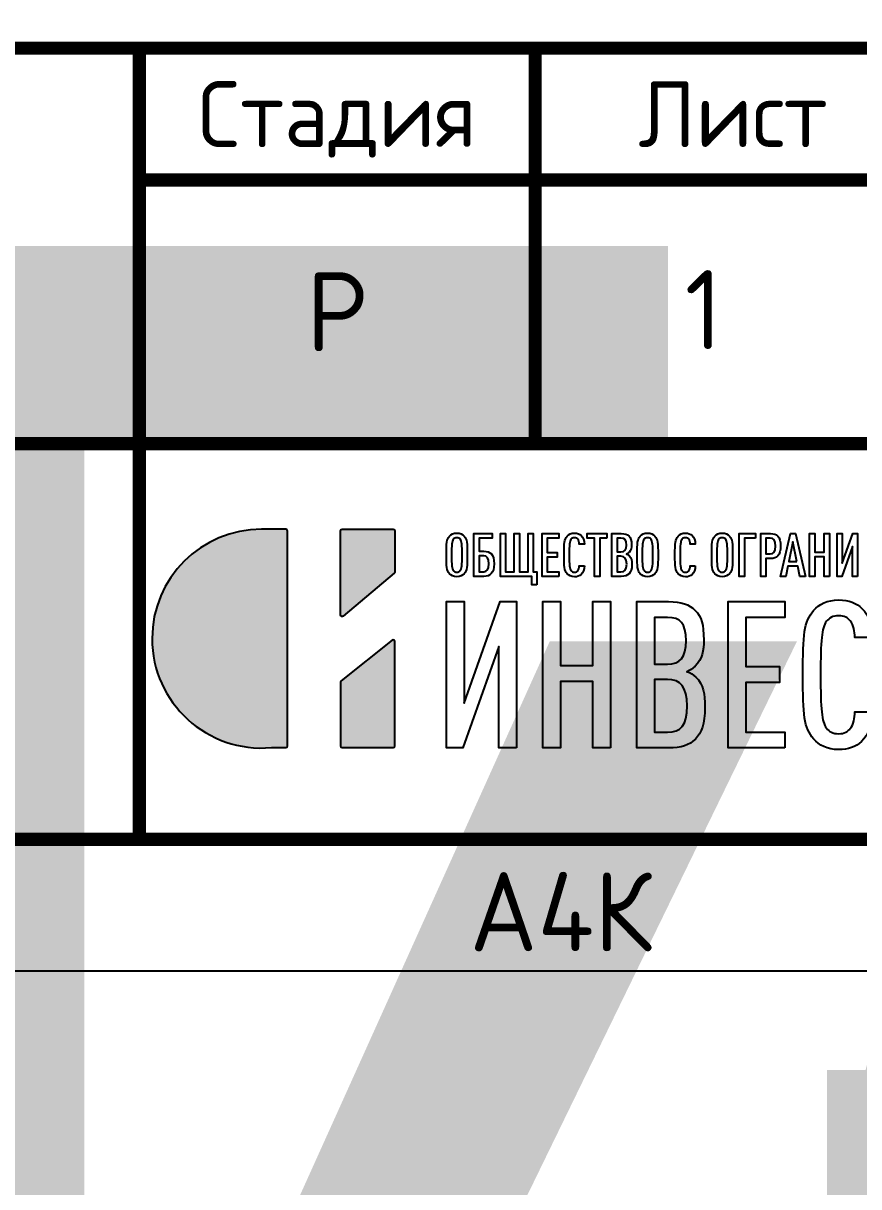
# Model space of a CAD drawing. Header units: metres. Extents: x 1981 to 7362, y 1229 to 3678.
# Drawn here: x 2670.8 to 2702.46, y 2606.24 to 2650.36 of the extents above; entities that cross this region are included whole.
import ezdxf
from ezdxf.enums import TextEntityAlignment as Align

# ---------------------------------------------------------------- set-up
doc = ezdxf.new("R2018")
doc.units = ezdxf.units.M
doc.layers.add('layer 1', color=7, linetype='Continuous')
doc.layers.add('Форматы', color=7, linetype='Continuous')
doc.styles.add('GOST-2.304_Type-B', font='GOST Common.ttf')
doc.styles.get("Standard").update_dxf_attribs({"font": 'GOST Common.ttf'})

# ---------------------------------------------------------------- blocks, each defined once
blk = doc.blocks.new('Лого')
h = blk.add_hatch(color=151)
h.set_gradient(color1=(158, 191, 227), color2=(46, 54, 92), tint=1, name='HEMISPHERICAL')
edge = h.paths.add_edge_path()
edge.add_spline(control_points=[(0.349, 0.4943), (-0.1909, 0.4468), (-0.6571, 0.8707), (-0.6571, 1.4146), (-0.6571, 1.4146), (-0.6571, 1.9249), (-0.2434, 2.3386), (0.2669, 2.3386), (0.2669, 2.3386), (0.2669, 2.3386), (0.4714, 2.3386), (0.4714, 2.3386), (0.4714, 2.3386), (0.4787, 2.3386), (0.4846, 2.3327), (0.4846, 2.3254), (0.4846, 2.3254), (0.4846, 2.3254), (0.4846, 0.5075), (0.4846, 0.5075), (0.4846, 0.5075), (0.4846, 0.5003), (0.4787, 0.4943), (0.4714, 0.4943), (0.4714, 0.4943), (0.4714, 0.4943), (0.3502, 0.4943), (0.3502, 0.4943), (0.3502, 0.4943), (0.3497, 0.4943), (0.3494, 0.4943), (0.349, 0.4943)], knot_values=[0, 0, 0, 0, 0.111111, 0.111111, 0.111111, 0.111211, 0.222222, 0.222222, 0.222222, 0.222322, 0.333333, 0.333333, 0.333333, 0.333433, 0.444444, 0.444444, 0.444444, 0.444544, 0.555556, 0.555556, 0.555556, 0.555656, 0.666667, 0.666667, 0.666667, 0.666767, 0.777778, 0.777778, 0.777778, 0.777878, 1, 1, 1, 1], degree=3, periodic=0)
edge = h.paths.add_edge_path()
edge.add_spline(control_points=[(0.9551, 1.604), (0.9551, 1.604), (1.3853, 1.966), (1.3853, 1.966), (1.3853, 1.966), (1.3884, 1.9686), (1.39, 1.972), (1.39, 1.9761), (1.39, 1.9761), (1.39, 1.9761), (1.39, 2.3254), (1.39, 2.3254), (1.39, 2.3254), (1.39, 2.3327), (1.3841, 2.3386), (1.3768, 2.3386), (1.3768, 2.3386), (1.3768, 2.3386), (0.9466, 2.3386), (0.9466, 2.3386), (0.9466, 2.3386), (0.9393, 2.3386), (0.9334, 2.3327), (0.9334, 2.3254), (0.9334, 2.3254), (0.9334, 2.3254), (0.9334, 1.6141), (0.9334, 1.6141), (0.9334, 1.6141), (0.9334, 1.6089), (0.9363, 1.6044), (0.941, 1.6021), (0.941, 1.6021), (0.9458, 1.5999), (0.9511, 1.6006), (0.9551, 1.604)], knot_values=[0, 0, 0, 0, 0.1, 0.1, 0.1, 0.1001, 0.2, 0.2, 0.2, 0.2001, 0.3, 0.3, 0.3, 0.3001, 0.4, 0.4, 0.4, 0.4001, 0.5, 0.5, 0.5, 0.5001, 0.6, 0.6, 0.6, 0.6001, 0.7, 0.7, 0.7, 0.7001, 0.8, 0.8, 0.8, 0.8001, 1, 1, 1, 1], degree=3, periodic=0)
edge = h.paths.add_edge_path()
edge.add_spline(control_points=[(0.9384, 1.0593), (0.9384, 1.0593), (1.3686, 1.4007), (1.3686, 1.4007), (1.3686, 1.4007), (1.3727, 1.4039), (1.3779, 1.4045), (1.3826, 1.4023), (1.3826, 1.4023), (1.3873, 1.4), (1.39, 1.3956), (1.39, 1.3904), (1.39, 1.3904), (1.39, 1.3904), (1.39, 0.5075), (1.39, 0.5075), (1.39, 0.5075), (1.39, 0.5003), (1.3841, 0.4943), (1.3768, 0.4943), (1.3768, 0.4943), (1.3768, 0.4943), (0.9466, 0.4943), (0.9466, 0.4943), (0.9466, 0.4943), (0.9393, 0.4943), (0.9334, 0.5003), (0.9334, 0.5075), (0.9334, 0.5075), (0.9334, 0.5075), (0.9334, 1.049), (0.9334, 1.049), (0.9334, 1.049), (0.9334, 1.0531), (0.9351, 1.0567), (0.9384, 1.0593)], knot_values=[0, 0, 0, 0, 0.1, 0.1, 0.1, 0.1001, 0.2, 0.2, 0.2, 0.2001, 0.3, 0.3, 0.3, 0.3001, 0.4, 0.4, 0.4, 0.4001, 0.5, 0.5, 0.5, 0.5001, 0.6, 0.6, 0.6, 0.6001, 0.7, 0.7, 0.7, 0.7001, 0.8, 0.8, 0.8, 0.8001, 1, 1, 1, 1], degree=3, periodic=0)
at = {"layer": 'layer 1', "color": 159}
for points, knots in [([(0.349, 0.4943), (-0.1909, 0.4468), (-0.6571, 0.8707), (-0.6571, 1.4146), (-0.6571, 1.4146), (-0.6571, 1.9249), (-0.2434, 2.3386), (0.2669, 2.3386), (0.2669, 2.3386), (0.2669, 2.3386), (0.4714, 2.3386), (0.4714, 2.3386), (0.4714, 2.3386), (0.4787, 2.3386), (0.4846, 2.3327), (0.4846, 2.3254), (0.4846, 2.3254), (0.4846, 2.3254), (0.4846, 0.5075), (0.4846, 0.5075), (0.4846, 0.5075), (0.4846, 0.5003), (0.4787, 0.4943), (0.4714, 0.4943), (0.4714, 0.4943), (0.4714, 0.4943), (0.3502, 0.4943), (0.3502, 0.4943), (0.3502, 0.4943), (0.3497, 0.4943), (0.3494, 0.4943), (0.349, 0.4943)], [0, 0, 0, 0, 0.111111, 0.111111, 0.111111, 0.111111, 0.222222, 0.222222, 0.222222, 0.222222, 0.333333, 0.333333, 0.333333, 0.333333, 0.444444, 0.444444, 0.444444, 0.444444, 0.555556, 0.555556, 0.555556, 0.555556, 0.666667, 0.666667, 0.666667, 0.666667, 0.777778, 0.777778, 0.777778, 0.777778, 1, 1, 1, 1]), ([(0.9551, 1.604), (0.9551, 1.604), (1.3853, 1.966), (1.3853, 1.966), (1.3853, 1.966), (1.3884, 1.9686), (1.39, 1.972), (1.39, 1.9761), (1.39, 1.9761), (1.39, 1.9761), (1.39, 2.3254), (1.39, 2.3254), (1.39, 2.3254), (1.39, 2.3327), (1.3841, 2.3386), (1.3768, 2.3386), (1.3768, 2.3386), (1.3768, 2.3386), (0.9466, 2.3386), (0.9466, 2.3386), (0.9466, 2.3386), (0.9393, 2.3386), (0.9334, 2.3327), (0.9334, 2.3254), (0.9334, 2.3254), (0.9334, 2.3254), (0.9334, 1.6141), (0.9334, 1.6141), (0.9334, 1.6141), (0.9334, 1.6089), (0.9363, 1.6044), (0.941, 1.6021), (0.941, 1.6021), (0.9458, 1.5999), (0.9511, 1.6006), (0.9551, 1.604)], [0, 0, 0, 0, 0.1, 0.1, 0.1, 0.1, 0.2, 0.2, 0.2, 0.2, 0.3, 0.3, 0.3, 0.3, 0.4, 0.4, 0.4, 0.4, 0.5, 0.5, 0.5, 0.5, 0.6, 0.6, 0.6, 0.6, 0.7, 0.7, 0.7, 0.7, 0.8, 0.8, 0.8, 0.8, 1, 1, 1, 1]), ([(2.0023, 2.1207), (2.0023, 2.2208), (1.9992, 2.2533), (1.9759, 2.2792), (1.9759, 2.2792), (1.9616, 2.2949), (1.9423, 2.3056), (1.9139, 2.3056), (1.9139, 2.3056), (1.8854, 2.3056), (1.8661, 2.2949), (1.8519, 2.2792), (1.8519, 2.2792), (1.8286, 2.2533), (1.8255, 2.2208), (1.8255, 2.1207), (1.8255, 2.1207), (1.8255, 2.0206), (1.8286, 1.9881), (1.8519, 1.9622), (1.8519, 1.9622), (1.8661, 1.9465), (1.8854, 1.9358), (1.9139, 1.9358), (1.9139, 1.9358), (1.9423, 1.9358), (1.9616, 1.9465), (1.9759, 1.9622), (1.9759, 1.9622), (1.9992, 1.9881), (2.0023, 2.0206), (2.0023, 2.1207)], [0, 0, 0, 0, 0.111111, 0.111111, 0.111111, 0.111111, 0.222222, 0.222222, 0.222222, 0.222222, 0.333333, 0.333333, 0.333333, 0.333333, 0.444444, 0.444444, 0.444444, 0.444444, 0.555556, 0.555556, 0.555556, 0.555556, 0.666667, 0.666667, 0.666667, 0.666667, 0.777778, 0.777778, 0.777778, 0.777778, 1, 1, 1, 1]), ([(1.9586, 2.1207), (1.9586, 2.0349), (1.956, 2.0059), (1.9433, 1.9886), (1.9433, 1.9886), (1.9372, 1.9805), (1.9281, 1.9749), (1.9139, 1.9749), (1.9139, 1.9749), (1.8997, 1.9749), (1.89, 1.9805), (1.8839, 1.9886), (1.8839, 1.9886), (1.8712, 2.0059), (1.8692, 2.0349), (1.8692, 2.1207), (1.8692, 2.1207), (1.8692, 2.2065), (1.8712, 2.2355), (1.8839, 2.2528), (1.8839, 2.2528), (1.89, 2.2609), (1.8997, 2.2665), (1.9139, 2.2665), (1.9139, 2.2665), (1.9281, 2.2665), (1.9372, 2.2609), (1.9433, 2.2528), (1.9433, 2.2528), (1.956, 2.2355), (1.9586, 2.2065), (1.9586, 2.1207)], [0, 0, 0, 0, 0.111111, 0.111111, 0.111111, 0.111111, 0.222222, 0.222222, 0.222222, 0.222222, 0.333333, 0.333333, 0.333333, 0.333333, 0.444444, 0.444444, 0.444444, 0.444444, 0.555556, 0.555556, 0.555556, 0.555556, 0.666667, 0.666667, 0.666667, 0.666667, 0.777778, 0.777778, 0.777778, 0.777778, 1, 1, 1, 1]), ([(2.2278, 2.046), (2.2278, 2.1263), (2.1958, 2.1522), (2.1409, 2.1522), (2.1409, 2.1522), (2.1409, 2.1522), (2.1023, 2.1522), (2.1023, 2.1522), (2.1023, 2.1522), (2.1023, 2.1522), (2.1023, 2.2624), (2.1023, 2.2624), (2.1023, 2.2624), (2.1023, 2.2624), (2.2115, 2.2624), (2.2115, 2.2624), (2.2115, 2.2624), (2.2115, 2.2624), (2.2115, 2.3015), (2.2115, 2.3015), (2.2115, 2.3015), (2.2115, 2.3015), (2.0586, 2.3015), (2.0586, 2.3015), (2.0586, 2.3015), (2.0586, 2.3015), (2.0586, 1.9399), (2.0586, 1.9399), (2.0586, 1.9399), (2.0586, 1.9399), (2.1409, 1.9399), (2.1409, 1.9399), (2.1409, 1.9399), (2.1953, 1.9399), (2.2278, 1.9663), (2.2278, 2.046)], [0, 0, 0, 0, 0.1, 0.1, 0.1, 0.1, 0.2, 0.2, 0.2, 0.2, 0.3, 0.3, 0.3, 0.3, 0.4, 0.4, 0.4, 0.4, 0.5, 0.5, 0.5, 0.5, 0.6, 0.6, 0.6, 0.6, 0.7, 0.7, 0.7, 0.7, 0.8, 0.8, 0.8, 0.8, 1, 1, 1, 1]), ([(2.5874, 1.8678), (2.5874, 1.8678), (2.5874, 1.979), (2.5874, 1.979), (2.5874, 1.979), (2.5874, 1.979), (2.5589, 1.979), (2.5589, 1.979), (2.5589, 1.979), (2.5589, 1.979), (2.5589, 2.3015), (2.5589, 2.3015), (2.5589, 2.3015), (2.5589, 2.3015), (2.5153, 2.3015), (2.5153, 2.3015), (2.5153, 2.3015), (2.5153, 2.3015), (2.5153, 1.979), (2.5153, 1.979), (2.5153, 1.979), (2.5153, 1.979), (2.4421, 1.979), (2.4421, 1.979), (2.4421, 1.979), (2.4421, 1.979), (2.4421, 2.3015), (2.4421, 2.3015), (2.4421, 2.3015), (2.4421, 2.3015), (2.3984, 2.3015), (2.3984, 2.3015), (2.3984, 2.3015), (2.3984, 2.3015), (2.3984, 1.979), (2.3984, 1.979), (2.3984, 1.979), (2.3984, 1.979), (2.3253, 1.979), (2.3253, 1.979), (2.3253, 1.979), (2.3253, 1.979), (2.3253, 2.3015), (2.3253, 2.3015), (2.3253, 2.3015), (2.3253, 2.3015), (2.2816, 2.3015), (2.2816, 2.3015), (2.2816, 2.3015), (2.2816, 2.3015), (2.2816, 1.9399), (2.2816, 1.9399), (2.2816, 1.9399), (2.2816, 1.9399), (2.5457, 1.9399), (2.5457, 1.9399), (2.5457, 1.9399), (2.5457, 1.9399), (2.5457, 1.8678), (2.5457, 1.8678), (2.5457, 1.8678), (2.5457, 1.8678), (2.5874, 1.8678), (2.5874, 1.8678)], [0, 0, 0, 0, 0.058824, 0.058824, 0.058824, 0.058824, 0.117647, 0.117647, 0.117647, 0.117647, 0.176471, 0.176471, 0.176471, 0.176471, 0.235294, 0.235294, 0.235294, 0.235294, 0.294118, 0.294118, 0.294118, 0.294118, 0.352941, 0.352941, 0.352941, 0.352941, 0.411765, 0.411765, 0.411765, 0.411765, 0.470588, 0.470588, 0.470588, 0.470588, 0.529412, 0.529412, 0.529412, 0.529412, 0.588235, 0.588235, 0.588235, 0.588235, 0.647059, 0.647059, 0.647059, 0.647059, 0.705882, 0.705882, 0.705882, 0.705882, 0.764706, 0.764706, 0.764706, 0.764706, 0.823529, 0.823529, 0.823529, 0.823529, 0.882353, 0.882353, 0.882353, 0.882353, 1, 1, 1, 1]), ([(2.7733, 1.9399), (2.7733, 1.9399), (2.7733, 1.979), (2.7733, 1.979), (2.7733, 1.979), (2.7733, 1.979), (2.6773, 1.979), (2.6773, 1.979), (2.6773, 1.979), (2.6773, 1.979), (2.6773, 2.1019), (2.6773, 2.1019), (2.6773, 2.1019), (2.6773, 2.1019), (2.7601, 2.1019), (2.7601, 2.1019), (2.7601, 2.1019), (2.7601, 2.1019), (2.7601, 2.141), (2.7601, 2.141), (2.7601, 2.141), (2.7601, 2.141), (2.6773, 2.141), (2.6773, 2.141), (2.6773, 2.141), (2.6773, 2.141), (2.6773, 2.2624), (2.6773, 2.2624), (2.6773, 2.2624), (2.6773, 2.2624), (2.7733, 2.2624), (2.7733, 2.2624), (2.7733, 2.2624), (2.7733, 2.2624), (2.7733, 2.3015), (2.7733, 2.3015), (2.7733, 2.3015), (2.7733, 2.3015), (2.6336, 2.3015), (2.6336, 2.3015), (2.6336, 2.3015), (2.6336, 2.3015), (2.6336, 1.9399), (2.6336, 1.9399), (2.6336, 1.9399), (2.6336, 1.9399), (2.7733, 1.9399), (2.7733, 1.9399)], [0, 0, 0, 0, 0.076923, 0.076923, 0.076923, 0.076923, 0.153846, 0.153846, 0.153846, 0.153846, 0.230769, 0.230769, 0.230769, 0.230769, 0.307692, 0.307692, 0.307692, 0.307692, 0.384615, 0.384615, 0.384615, 0.384615, 0.461538, 0.461538, 0.461538, 0.461538, 0.538462, 0.538462, 0.538462, 0.538462, 0.615385, 0.615385, 0.615385, 0.615385, 0.692308, 0.692308, 0.692308, 0.692308, 0.769231, 0.769231, 0.769231, 0.769231, 0.846154, 0.846154, 0.846154, 0.846154, 1, 1, 1, 1]), ([(2.9897, 2.0293), (2.9897, 2.0293), (2.9465, 2.0293), (2.9465, 2.0293), (2.9465, 2.0293), (2.946, 2.014), (2.9429, 1.9983), (2.9348, 1.9876), (2.9348, 1.9876), (2.9292, 1.9805), (2.9201, 1.9749), (2.9064, 1.9749), (2.9064, 1.9749), (2.8921, 1.9749), (2.8825, 1.9805), (2.8764, 1.9886), (2.8764, 1.9886), (2.8637, 2.0059), (2.8617, 2.0349), (2.8617, 2.1207), (2.8617, 2.1207), (2.8617, 2.2065), (2.8637, 2.2355), (2.8764, 2.2528), (2.8764, 2.2528), (2.8825, 2.2609), (2.8921, 2.2665), (2.9064, 2.2665), (2.9064, 2.2665), (2.9201, 2.2665), (2.9292, 2.2609), (2.9348, 2.2538), (2.9348, 2.2538), (2.9434, 2.2431), (2.946, 2.2279), (2.9465, 2.2126), (2.9465, 2.2126), (2.9465, 2.2126), (2.9897, 2.2126), (2.9897, 2.2126), (2.9897, 2.2126), (2.9891, 2.2421), (2.9805, 2.268), (2.9638, 2.2843), (2.9638, 2.2843), (2.9495, 2.298), (2.9318, 2.3056), (2.9064, 2.3056), (2.9064, 2.3056), (2.8779, 2.3056), (2.8581, 2.2949), (2.8444, 2.2792), (2.8444, 2.2792), (2.8205, 2.2517), (2.818, 2.2208), (2.818, 2.1207), (2.818, 2.1207), (2.818, 2.0206), (2.8205, 1.9897), (2.8444, 1.9622), (2.8444, 1.9622), (2.8581, 1.9465), (2.8779, 1.9358), (2.9064, 1.9358), (2.9064, 1.9358), (2.9302, 1.9358), (2.948, 1.9429), (2.9622, 1.9556), (2.9622, 1.9556), (2.98, 1.9719), (2.9891, 1.9988), (2.9897, 2.0293)], [0, 0, 0, 0, 0.052632, 0.052632, 0.052632, 0.052632, 0.105263, 0.105263, 0.105263, 0.105263, 0.157895, 0.157895, 0.157895, 0.157895, 0.210526, 0.210526, 0.210526, 0.210526, 0.263158, 0.263158, 0.263158, 0.263158, 0.315789, 0.315789, 0.315789, 0.315789, 0.368421, 0.368421, 0.368421, 0.368421, 0.421053, 0.421053, 0.421053, 0.421053, 0.473684, 0.473684, 0.473684, 0.473684, 0.526316, 0.526316, 0.526316, 0.526316, 0.578947, 0.578947, 0.578947, 0.578947, 0.631579, 0.631579, 0.631579, 0.631579, 0.684211, 0.684211, 0.684211, 0.684211, 0.736842, 0.736842, 0.736842, 0.736842, 0.789474, 0.789474, 0.789474, 0.789474, 0.842105, 0.842105, 0.842105, 0.842105, 0.894737, 0.894737, 0.894737, 0.894737, 1, 1, 1, 1]), ([(3.1796, 2.2624), (3.1796, 2.2624), (3.1796, 2.3015), (3.1796, 2.3015), (3.1796, 2.3015), (3.1796, 2.3015), (3.0145, 2.3015), (3.0145, 2.3015), (3.0145, 2.3015), (3.0145, 2.3015), (3.0145, 2.2624), (3.0145, 2.2624), (3.0145, 2.2624), (3.0145, 2.2624), (3.0755, 2.2624), (3.0755, 2.2624), (3.0755, 2.2624), (3.0755, 2.2624), (3.0755, 1.9399), (3.0755, 1.9399), (3.0755, 1.9399), (3.0755, 1.9399), (3.1192, 1.9399), (3.1192, 1.9399), (3.1192, 1.9399), (3.1192, 1.9399), (3.1192, 2.2624), (3.1192, 2.2624), (3.1192, 2.2624), (3.1192, 2.2624), (3.1796, 2.2624), (3.1796, 2.2624)], [0, 0, 0, 0, 0.111111, 0.111111, 0.111111, 0.111111, 0.222222, 0.222222, 0.222222, 0.222222, 0.333333, 0.333333, 0.333333, 0.333333, 0.444444, 0.444444, 0.444444, 0.444444, 0.555556, 0.555556, 0.555556, 0.555556, 0.666667, 0.666667, 0.666667, 0.666667, 0.777778, 0.777778, 0.777778, 0.777778, 1, 1, 1, 1]), ([(3.3904, 2.0415), (3.3904, 2.0725), (3.3874, 2.0968), (3.3686, 2.1151), (3.3686, 2.1151), (3.3625, 2.1207), (3.3543, 2.1258), (3.3462, 2.1283), (3.3462, 2.1283), (3.3533, 2.1314), (3.3604, 2.1359), (3.3665, 2.142), (3.3665, 2.142), (3.3843, 2.1593), (3.3879, 2.1806), (3.3879, 2.2065), (3.3879, 2.2065), (3.3879, 2.2457), (3.3823, 2.2634), (3.3665, 2.2797), (3.3665, 2.2797), (3.3518, 2.2949), (3.3325, 2.3015), (3.3005, 2.3015), (3.3005, 2.3015), (3.3005, 2.3015), (3.2228, 2.3015), (3.2228, 2.3015), (3.2228, 2.3015), (3.2228, 2.3015), (3.2228, 1.9399), (3.2228, 1.9399), (3.2228, 1.9399), (3.2228, 1.9399), (3.3005, 1.9399), (3.3005, 1.9399), (3.3005, 1.9399), (3.3325, 1.9399), (3.3523, 1.9465), (3.367, 1.9617), (3.367, 1.9617), (3.3833, 1.9785), (3.3904, 1.9978), (3.3904, 2.0415)], [0, 0, 0, 0, 0.083333, 0.083333, 0.083333, 0.083333, 0.166667, 0.166667, 0.166667, 0.166667, 0.25, 0.25, 0.25, 0.25, 0.333333, 0.333333, 0.333333, 0.333333, 0.416667, 0.416667, 0.416667, 0.416667, 0.5, 0.5, 0.5, 0.5, 0.583333, 0.583333, 0.583333, 0.583333, 0.666667, 0.666667, 0.666667, 0.666667, 0.75, 0.75, 0.75, 0.75, 0.833333, 0.833333, 0.833333, 0.833333, 1, 1, 1, 1]), ([(3.3442, 2.2045), (3.3442, 2.1634), (3.3295, 2.1466), (3.2985, 2.1466), (3.2985, 2.1466), (3.2985, 2.1466), (3.2665, 2.1466), (3.2665, 2.1466), (3.2665, 2.1466), (3.2665, 2.1466), (3.2665, 2.2624), (3.2665, 2.2624), (3.2665, 2.2624), (3.2665, 2.2624), (3.2985, 2.2624), (3.2985, 2.2624), (3.2985, 2.2624), (3.33, 2.2624), (3.3442, 2.2482), (3.3442, 2.2045)], [0, 0, 0, 0, 0.166667, 0.166667, 0.166667, 0.166667, 0.333333, 0.333333, 0.333333, 0.333333, 0.5, 0.5, 0.5, 0.5, 0.666667, 0.666667, 0.666667, 0.666667, 1, 1, 1, 1]), ([(3.6114, 2.1207), (3.6114, 2.2208), (3.6083, 2.2533), (3.5849, 2.2792), (3.5849, 2.2792), (3.5707, 2.2949), (3.5514, 2.3056), (3.523, 2.3056), (3.523, 2.3056), (3.4945, 2.3056), (3.4752, 2.2949), (3.461, 2.2792), (3.461, 2.2792), (3.4376, 2.2533), (3.4346, 2.2208), (3.4346, 2.1207), (3.4346, 2.1207), (3.4346, 2.0206), (3.4376, 1.9881), (3.461, 1.9622), (3.461, 1.9622), (3.4752, 1.9465), (3.4945, 1.9358), (3.523, 1.9358), (3.523, 1.9358), (3.5514, 1.9358), (3.5707, 1.9465), (3.5849, 1.9622), (3.5849, 1.9622), (3.6083, 1.9881), (3.6114, 2.0206), (3.6114, 2.1207)], [0, 0, 0, 0, 0.111111, 0.111111, 0.111111, 0.111111, 0.222222, 0.222222, 0.222222, 0.222222, 0.333333, 0.333333, 0.333333, 0.333333, 0.444444, 0.444444, 0.444444, 0.444444, 0.555556, 0.555556, 0.555556, 0.555556, 0.666667, 0.666667, 0.666667, 0.666667, 0.777778, 0.777778, 0.777778, 0.777778, 1, 1, 1, 1]), ([(3.5677, 2.1207), (3.5677, 2.0349), (3.5651, 2.0059), (3.5524, 1.9886), (3.5524, 1.9886), (3.5463, 1.9805), (3.5372, 1.9749), (3.523, 1.9749), (3.523, 1.9749), (3.5088, 1.9749), (3.4991, 1.9805), (3.493, 1.9886), (3.493, 1.9886), (3.4803, 2.0059), (3.4783, 2.0349), (3.4783, 2.1207), (3.4783, 2.1207), (3.4783, 2.2065), (3.4803, 2.2355), (3.493, 2.2528), (3.493, 2.2528), (3.4991, 2.2609), (3.5088, 2.2665), (3.523, 2.2665), (3.523, 2.2665), (3.5372, 2.2665), (3.5463, 2.2609), (3.5524, 2.2528), (3.5524, 2.2528), (3.5651, 2.2355), (3.5677, 2.2065), (3.5677, 2.1207)], [0, 0, 0, 0, 0.111111, 0.111111, 0.111111, 0.111111, 0.222222, 0.222222, 0.222222, 0.222222, 0.333333, 0.333333, 0.333333, 0.333333, 0.444444, 0.444444, 0.444444, 0.444444, 0.555556, 0.555556, 0.555556, 0.555556, 0.666667, 0.666667, 0.666667, 0.666667, 0.777778, 0.777778, 0.777778, 0.777778, 1, 1, 1, 1]), ([(3.9258, 2.0293), (3.9258, 2.0293), (3.8826, 2.0293), (3.8826, 2.0293), (3.8826, 2.0293), (3.8821, 2.014), (3.879, 1.9983), (3.8709, 1.9876), (3.8709, 1.9876), (3.8653, 1.9805), (3.8562, 1.9749), (3.8425, 1.9749), (3.8425, 1.9749), (3.8282, 1.9749), (3.8186, 1.9805), (3.8125, 1.9886), (3.8125, 1.9886), (3.7998, 2.0059), (3.7978, 2.0349), (3.7978, 2.1207), (3.7978, 2.1207), (3.7978, 2.2065), (3.7998, 2.2355), (3.8125, 2.2528), (3.8125, 2.2528), (3.8186, 2.2609), (3.8282, 2.2665), (3.8425, 2.2665), (3.8425, 2.2665), (3.8562, 2.2665), (3.8653, 2.2609), (3.8709, 2.2538), (3.8709, 2.2538), (3.8795, 2.2431), (3.8821, 2.2279), (3.8826, 2.2126), (3.8826, 2.2126), (3.8826, 2.2126), (3.9258, 2.2126), (3.9258, 2.2126), (3.9258, 2.2126), (3.9252, 2.2421), (3.9166, 2.268), (3.8999, 2.2843), (3.8999, 2.2843), (3.8856, 2.298), (3.8679, 2.3056), (3.8425, 2.3056), (3.8425, 2.3056), (3.814, 2.3056), (3.7942, 2.2949), (3.7805, 2.2792), (3.7805, 2.2792), (3.7566, 2.2517), (3.7541, 2.2208), (3.7541, 2.1207), (3.7541, 2.1207), (3.7541, 2.0206), (3.7566, 1.9897), (3.7805, 1.9622), (3.7805, 1.9622), (3.7942, 1.9465), (3.814, 1.9358), (3.8425, 1.9358), (3.8425, 1.9358), (3.8663, 1.9358), (3.8841, 1.9429), (3.8983, 1.9556), (3.8983, 1.9556), (3.9161, 1.9719), (3.9252, 1.9988), (3.9258, 2.0293)], [0, 0, 0, 0, 0.052632, 0.052632, 0.052632, 0.052632, 0.105263, 0.105263, 0.105263, 0.105263, 0.157895, 0.157895, 0.157895, 0.157895, 0.210526, 0.210526, 0.210526, 0.210526, 0.263158, 0.263158, 0.263158, 0.263158, 0.315789, 0.315789, 0.315789, 0.315789, 0.368421, 0.368421, 0.368421, 0.368421, 0.421053, 0.421053, 0.421053, 0.421053, 0.473684, 0.473684, 0.473684, 0.473684, 0.526316, 0.526316, 0.526316, 0.526316, 0.578947, 0.578947, 0.578947, 0.578947, 0.631579, 0.631579, 0.631579, 0.631579, 0.684211, 0.684211, 0.684211, 0.684211, 0.736842, 0.736842, 0.736842, 0.736842, 0.789474, 0.789474, 0.789474, 0.789474, 0.842105, 0.842105, 0.842105, 0.842105, 0.894737, 0.894737, 0.894737, 0.894737, 1, 1, 1, 1]), ([(4.2407, 2.1207), (4.2407, 2.2208), (4.2376, 2.2533), (4.2143, 2.2792), (4.2143, 2.2792), (4.2, 2.2949), (4.1807, 2.3056), (4.1523, 2.3056), (4.1523, 2.3056), (4.1238, 2.3056), (4.1045, 2.2949), (4.0903, 2.2792), (4.0903, 2.2792), (4.067, 2.2533), (4.0639, 2.2208), (4.0639, 2.1207), (4.0639, 2.1207), (4.0639, 2.0206), (4.067, 1.9881), (4.0903, 1.9622), (4.0903, 1.9622), (4.1045, 1.9465), (4.1238, 1.9358), (4.1523, 1.9358), (4.1523, 1.9358), (4.1807, 1.9358), (4.2, 1.9465), (4.2143, 1.9622), (4.2143, 1.9622), (4.2376, 1.9881), (4.2407, 2.0206), (4.2407, 2.1207)], [0, 0, 0, 0, 0.111111, 0.111111, 0.111111, 0.111111, 0.222222, 0.222222, 0.222222, 0.222222, 0.333333, 0.333333, 0.333333, 0.333333, 0.444444, 0.444444, 0.444444, 0.444444, 0.555556, 0.555556, 0.555556, 0.555556, 0.666667, 0.666667, 0.666667, 0.666667, 0.777778, 0.777778, 0.777778, 0.777778, 1, 1, 1, 1]), ([(4.197, 2.1207), (4.197, 2.0349), (4.1944, 2.0059), (4.1817, 1.9886), (4.1817, 1.9886), (4.1756, 1.9805), (4.1665, 1.9749), (4.1523, 1.9749), (4.1523, 1.9749), (4.1381, 1.9749), (4.1284, 1.9805), (4.1223, 1.9886), (4.1223, 1.9886), (4.1096, 2.0059), (4.1076, 2.0349), (4.1076, 2.1207), (4.1076, 2.1207), (4.1076, 2.2065), (4.1096, 2.2355), (4.1223, 2.2528), (4.1223, 2.2528), (4.1284, 2.2609), (4.1381, 2.2665), (4.1523, 2.2665), (4.1523, 2.2665), (4.1665, 2.2665), (4.1756, 2.2609), (4.1817, 2.2528), (4.1817, 2.2528), (4.1944, 2.2355), (4.197, 2.2065), (4.197, 2.1207)], [0, 0, 0, 0, 0.111111, 0.111111, 0.111111, 0.111111, 0.222222, 0.222222, 0.222222, 0.222222, 0.333333, 0.333333, 0.333333, 0.333333, 0.444444, 0.444444, 0.444444, 0.444444, 0.555556, 0.555556, 0.555556, 0.555556, 0.666667, 0.666667, 0.666667, 0.666667, 0.777778, 0.777778, 0.777778, 0.777778, 1, 1, 1, 1]), ([(4.4337, 2.2624), (4.4337, 2.2624), (4.4337, 2.3015), (4.4337, 2.3015), (4.4337, 2.3015), (4.4337, 2.3015), (4.297, 2.3015), (4.297, 2.3015), (4.297, 2.3015), (4.297, 2.3015), (4.297, 1.9399), (4.297, 1.9399), (4.297, 1.9399), (4.297, 1.9399), (4.3407, 1.9399), (4.3407, 1.9399), (4.3407, 1.9399), (4.3407, 1.9399), (4.3407, 2.2624), (4.3407, 2.2624), (4.3407, 2.2624), (4.3407, 2.2624), (4.4337, 2.2624), (4.4337, 2.2624)], [0, 0, 0, 0, 0.142857, 0.142857, 0.142857, 0.142857, 0.285714, 0.285714, 0.285714, 0.285714, 0.428571, 0.428571, 0.428571, 0.428571, 0.571429, 0.571429, 0.571429, 0.571429, 0.714286, 0.714286, 0.714286, 0.714286, 1, 1, 1, 1]), ([(4.6455, 2.1959), (4.6455, 2.2761), (4.6145, 2.3015), (4.5596, 2.3015), (4.5596, 2.3015), (4.5596, 2.3015), (4.4784, 2.3015), (4.4784, 2.3015), (4.4784, 2.3015), (4.4784, 2.3015), (4.4784, 1.9399), (4.4784, 1.9399), (4.4784, 1.9399), (4.4784, 1.9399), (4.522, 1.9399), (4.522, 1.9399), (4.522, 1.9399), (4.522, 1.9399), (4.522, 2.0907), (4.522, 2.0907), (4.522, 2.0907), (4.522, 2.0907), (4.5596, 2.0907), (4.5596, 2.0907), (4.5596, 2.0907), (4.6135, 2.0907), (4.6455, 2.1166), (4.6455, 2.1959)], [0, 0, 0, 0, 0.125, 0.125, 0.125, 0.125, 0.25, 0.25, 0.25, 0.25, 0.375, 0.375, 0.375, 0.375, 0.5, 0.5, 0.5, 0.5, 0.625, 0.625, 0.625, 0.625, 0.75, 0.75, 0.75, 0.75, 1, 1, 1, 1]), ([(4.6018, 2.1959), (4.6018, 2.1476), (4.5876, 2.1298), (4.5581, 2.1298), (4.5581, 2.1298), (4.5581, 2.1298), (4.522, 2.1298), (4.522, 2.1298), (4.522, 2.1298), (4.522, 2.1298), (4.522, 2.2624), (4.522, 2.2624), (4.522, 2.2624), (4.522, 2.2624), (4.5581, 2.2624), (4.5581, 2.2624), (4.5581, 2.2624), (4.5876, 2.2624), (4.6018, 2.2446), (4.6018, 2.1959)], [0, 0, 0, 0, 0.166667, 0.166667, 0.166667, 0.166667, 0.333333, 0.333333, 0.333333, 0.333333, 0.5, 0.5, 0.5, 0.5, 0.666667, 0.666667, 0.666667, 0.666667, 1, 1, 1, 1]), ([(4.8542, 1.9399), (4.8542, 1.9399), (4.7704, 2.3015), (4.7704, 2.3015), (4.7704, 2.3015), (4.7704, 2.3015), (4.7283, 2.3015), (4.7283, 2.3015), (4.7283, 2.3015), (4.7283, 2.3015), (4.6439, 1.9399), (4.6439, 1.9399), (4.6439, 1.9399), (4.6439, 1.9399), (4.6897, 1.9399), (4.6897, 1.9399), (4.6897, 1.9399), (4.6897, 1.9399), (4.7069, 2.0252), (4.7069, 2.0252), (4.7069, 2.0252), (4.7069, 2.0252), (4.7907, 2.0252), (4.7907, 2.0252), (4.7907, 2.0252), (4.7907, 2.0252), (4.808, 1.9399), (4.808, 1.9399), (4.808, 1.9399), (4.808, 1.9399), (4.8542, 1.9399), (4.8542, 1.9399)], [0, 0, 0, 0, 0.111111, 0.111111, 0.111111, 0.111111, 0.222222, 0.222222, 0.222222, 0.222222, 0.333333, 0.333333, 0.333333, 0.333333, 0.444444, 0.444444, 0.444444, 0.444444, 0.555556, 0.555556, 0.555556, 0.555556, 0.666667, 0.666667, 0.666667, 0.666667, 0.777778, 0.777778, 0.777778, 0.777778, 1, 1, 1, 1]), ([(5.0569, 1.9399), (5.0569, 1.9399), (5.0569, 2.3015), (5.0569, 2.3015), (5.0569, 2.3015), (5.0569, 2.3015), (5.0132, 2.3015), (5.0132, 2.3015), (5.0132, 2.3015), (5.0132, 2.3015), (5.0132, 2.1436), (5.0132, 2.1436), (5.0132, 2.1436), (5.0132, 2.1436), (4.933, 2.1436), (4.933, 2.1436), (4.933, 2.1436), (4.933, 2.1436), (4.933, 2.3015), (4.933, 2.3015), (4.933, 2.3015), (4.933, 2.3015), (4.8893, 2.3015), (4.8893, 2.3015), (4.8893, 2.3015), (4.8893, 2.3015), (4.8893, 1.9399), (4.8893, 1.9399), (4.8893, 1.9399), (4.8893, 1.9399), (4.933, 1.9399), (4.933, 1.9399), (4.933, 1.9399), (4.933, 1.9399), (4.933, 2.1039), (4.933, 2.1039), (4.933, 2.1039), (4.933, 2.1039), (5.0132, 2.1039), (5.0132, 2.1039), (5.0132, 2.1039), (5.0132, 2.1039), (5.0132, 1.9399), (5.0132, 1.9399), (5.0132, 1.9399), (5.0132, 1.9399), (5.0569, 1.9399), (5.0569, 1.9399)], [0, 0, 0, 0, 0.076923, 0.076923, 0.076923, 0.076923, 0.153846, 0.153846, 0.153846, 0.153846, 0.230769, 0.230769, 0.230769, 0.230769, 0.307692, 0.307692, 0.307692, 0.307692, 0.384615, 0.384615, 0.384615, 0.384615, 0.461538, 0.461538, 0.461538, 0.461538, 0.538462, 0.538462, 0.538462, 0.538462, 0.615385, 0.615385, 0.615385, 0.615385, 0.692308, 0.692308, 0.692308, 0.692308, 0.769231, 0.769231, 0.769231, 0.769231, 0.846154, 0.846154, 0.846154, 0.846154, 1, 1, 1, 1]), ([(5.2946, 1.9399), (5.2946, 1.9399), (5.2946, 2.3015), (5.2946, 2.3015), (5.2946, 2.3015), (5.2946, 2.3015), (5.2545, 2.3015), (5.2545, 2.3015), (5.2545, 2.3015), (5.2545, 2.3015), (5.1656, 2.0501), (5.1656, 2.0501), (5.1656, 2.0501), (5.1656, 2.0501), (5.1656, 2.3015), (5.1656, 2.3015), (5.1656, 2.3015), (5.1656, 2.3015), (5.1219, 2.3015), (5.1219, 2.3015), (5.1219, 2.3015), (5.1219, 2.3015), (5.1219, 1.9399), (5.1219, 1.9399), (5.1219, 1.9399), (5.1219, 1.9399), (5.1625, 1.9399), (5.1625, 1.9399), (5.1625, 1.9399), (5.1625, 1.9399), (5.2509, 2.1908), (5.2509, 2.1908), (5.2509, 2.1908), (5.2509, 2.1908), (5.2509, 1.9399), (5.2509, 1.9399), (5.2509, 1.9399), (5.2509, 1.9399), (5.2946, 1.9399), (5.2946, 1.9399)], [0, 0, 0, 0, 0.090909, 0.090909, 0.090909, 0.090909, 0.181818, 0.181818, 0.181818, 0.181818, 0.272727, 0.272727, 0.272727, 0.272727, 0.363636, 0.363636, 0.363636, 0.363636, 0.454545, 0.454545, 0.454545, 0.454545, 0.545455, 0.545455, 0.545455, 0.545455, 0.636364, 0.636364, 0.636364, 0.636364, 0.727273, 0.727273, 0.727273, 0.727273, 0.818182, 0.818182, 0.818182, 0.818182, 1, 1, 1, 1]), ([(4.7826, 2.0643), (4.7826, 2.0643), (4.7151, 2.0643), (4.7151, 2.0643), (4.7151, 2.0643), (4.7151, 2.0643), (4.7491, 2.2309), (4.7491, 2.2309), (4.7491, 2.2309), (4.7491, 2.2309), (4.7826, 2.0643), (4.7826, 2.0643)], [0, 0, 0, 0, 0.25, 0.25, 0.25, 0.25, 0.5, 0.5, 0.5, 0.5, 1, 1, 1, 1]), ([(2.1841, 2.046), (2.1841, 1.9973), (2.1689, 1.979), (2.1404, 1.979), (2.1404, 1.979), (2.1404, 1.979), (2.1023, 1.979), (2.1023, 1.979), (2.1023, 1.979), (2.1023, 1.979), (2.1023, 2.1126), (2.1023, 2.1126), (2.1023, 2.1126), (2.1023, 2.1126), (2.1404, 2.1126), (2.1404, 2.1126), (2.1404, 2.1126), (2.1689, 2.1126), (2.1841, 2.0948), (2.1841, 2.046)], [0, 0, 0, 0, 0.166667, 0.166667, 0.166667, 0.166667, 0.333333, 0.333333, 0.333333, 0.333333, 0.5, 0.5, 0.5, 0.5, 0.666667, 0.666667, 0.666667, 0.666667, 1, 1, 1, 1]), ([(3.3467, 2.044), (3.3467, 1.9942), (3.331, 1.979), (3.298, 1.979), (3.298, 1.979), (3.298, 1.979), (3.2665, 1.979), (3.2665, 1.979), (3.2665, 1.979), (3.2665, 1.979), (3.2665, 2.109), (3.2665, 2.109), (3.2665, 2.109), (3.2665, 2.109), (3.298, 2.109), (3.298, 2.109), (3.298, 2.109), (3.3305, 2.109), (3.3467, 2.0907), (3.3467, 2.044)], [0, 0, 0, 0, 0.166667, 0.166667, 0.166667, 0.166667, 0.333333, 0.333333, 0.333333, 0.333333, 0.5, 0.5, 0.5, 0.5, 0.666667, 0.666667, 0.666667, 0.666667, 1, 1, 1, 1]), ([(2.416, 0.4914), (2.416, 0.4914), (2.416, 1.7272), (2.416, 1.7272), (2.416, 1.7272), (2.416, 1.7272), (2.2789, 1.7272), (2.2789, 1.7272), (2.2789, 1.7272), (2.2789, 1.7272), (1.9752, 0.8681), (1.9752, 0.8681), (1.9752, 0.8681), (1.9752, 0.8681), (1.9752, 1.7272), (1.9752, 1.7272), (1.9752, 1.7272), (1.9752, 1.7272), (1.826, 1.7272), (1.826, 1.7272), (1.826, 1.7272), (1.826, 1.7272), (1.826, 0.4914), (1.826, 0.4914), (1.826, 0.4914), (1.826, 0.4914), (1.9648, 0.4914), (1.9648, 0.4914), (1.9648, 0.4914), (1.9648, 0.4914), (2.2668, 1.3488), (2.2668, 1.3488), (2.2668, 1.3488), (2.2668, 1.3488), (2.2668, 0.4914), (2.2668, 0.4914), (2.2668, 0.4914), (2.2668, 0.4914), (2.416, 0.4914), (2.416, 0.4914)], [0, 0, 0, 0, 0.090909, 0.090909, 0.090909, 0.090909, 0.181818, 0.181818, 0.181818, 0.181818, 0.272727, 0.272727, 0.272727, 0.272727, 0.363636, 0.363636, 0.363636, 0.363636, 0.454545, 0.454545, 0.454545, 0.454545, 0.545455, 0.545455, 0.545455, 0.545455, 0.636364, 0.636364, 0.636364, 0.636364, 0.727273, 0.727273, 0.727273, 0.727273, 0.818182, 0.818182, 0.818182, 0.818182, 1, 1, 1, 1]), ([(3.211, 0.4914), (3.211, 0.4914), (3.211, 1.7272), (3.211, 1.7272), (3.211, 1.7272), (3.211, 1.7272), (3.0617, 1.7272), (3.0617, 1.7272), (3.0617, 1.7272), (3.0617, 1.7272), (3.0617, 1.1874), (3.0617, 1.1874), (3.0617, 1.1874), (3.0617, 1.1874), (2.7875, 1.1874), (2.7875, 1.1874), (2.7875, 1.1874), (2.7875, 1.1874), (2.7875, 1.7272), (2.7875, 1.7272), (2.7875, 1.7272), (2.7875, 1.7272), (2.6382, 1.7272), (2.6382, 1.7272), (2.6382, 1.7272), (2.6382, 1.7272), (2.6382, 0.4914), (2.6382, 0.4914), (2.6382, 0.4914), (2.6382, 0.4914), (2.7875, 0.4914), (2.7875, 0.4914), (2.7875, 0.4914), (2.7875, 0.4914), (2.7875, 1.052), (2.7875, 1.052), (2.7875, 1.052), (2.7875, 1.052), (3.0617, 1.052), (3.0617, 1.052), (3.0617, 1.052), (3.0617, 1.052), (3.0617, 0.4914), (3.0617, 0.4914), (3.0617, 0.4914), (3.0617, 0.4914), (3.211, 0.4914), (3.211, 0.4914)], [0, 0, 0, 0, 0.076923, 0.076923, 0.076923, 0.076923, 0.153846, 0.153846, 0.153846, 0.153846, 0.230769, 0.230769, 0.230769, 0.230769, 0.307692, 0.307692, 0.307692, 0.307692, 0.384615, 0.384615, 0.384615, 0.384615, 0.461538, 0.461538, 0.461538, 0.461538, 0.538462, 0.538462, 0.538462, 0.538462, 0.615385, 0.615385, 0.615385, 0.615385, 0.692308, 0.692308, 0.692308, 0.692308, 0.769231, 0.769231, 0.769231, 0.769231, 0.846154, 0.846154, 0.846154, 0.846154, 1, 1, 1, 1]), ([(4.0059, 0.8385), (4.0059, 0.9444), (3.9954, 1.0277), (3.9312, 1.0902), (3.9312, 1.0902), (3.9104, 1.1093), (3.8826, 1.1267), (3.8549, 1.1353), (3.8549, 1.1353), (3.8792, 1.1457), (3.9035, 1.1614), (3.9243, 1.1822), (3.9243, 1.1822), (3.985, 1.2412), (3.9972, 1.3141), (3.9972, 1.4026), (3.9972, 1.4026), (3.9972, 1.5363), (3.9781, 1.597), (3.9243, 1.6525), (3.9243, 1.6525), (3.8739, 1.7046), (3.808, 1.7272), (3.6987, 1.7272), (3.6987, 1.7272), (3.6987, 1.7272), (3.4331, 1.7272), (3.4331, 1.7272), (3.4331, 1.7272), (3.4331, 1.7272), (3.4331, 0.4914), (3.4331, 0.4914), (3.4331, 0.4914), (3.4331, 0.4914), (3.6987, 0.4914), (3.6987, 0.4914), (3.6987, 0.4914), (3.808, 0.4914), (3.8757, 0.514), (3.926, 0.5661), (3.926, 0.5661), (3.9816, 0.6233), (4.0059, 0.6893), (4.0059, 0.8385)], [0, 0, 0, 0, 0.083333, 0.083333, 0.083333, 0.083333, 0.166667, 0.166667, 0.166667, 0.166667, 0.25, 0.25, 0.25, 0.25, 0.333333, 0.333333, 0.333333, 0.333333, 0.416667, 0.416667, 0.416667, 0.416667, 0.5, 0.5, 0.5, 0.5, 0.583333, 0.583333, 0.583333, 0.583333, 0.666667, 0.666667, 0.666667, 0.666667, 0.75, 0.75, 0.75, 0.75, 0.833333, 0.833333, 0.833333, 0.833333, 1, 1, 1, 1]), ([(4.681, 0.4914), (4.681, 0.4914), (4.681, 0.6251), (4.681, 0.6251), (4.681, 0.6251), (4.681, 0.6251), (4.353, 0.6251), (4.353, 0.6251), (4.353, 0.6251), (4.353, 0.6251), (4.353, 1.0451), (4.353, 1.0451), (4.353, 1.0451), (4.353, 1.0451), (4.6359, 1.0451), (4.6359, 1.0451), (4.6359, 1.0451), (4.6359, 1.0451), (4.6359, 1.1787), (4.6359, 1.1787), (4.6359, 1.1787), (4.6359, 1.1787), (4.353, 1.1787), (4.353, 1.1787), (4.353, 1.1787), (4.353, 1.1787), (4.353, 1.5935), (4.353, 1.5935), (4.353, 1.5935), (4.353, 1.5935), (4.681, 1.5935), (4.681, 1.5935), (4.681, 1.5935), (4.681, 1.5935), (4.681, 1.7272), (4.681, 1.7272), (4.681, 1.7272), (4.681, 1.7272), (4.2037, 1.7272), (4.2037, 1.7272), (4.2037, 1.7272), (4.2037, 1.7272), (4.2037, 0.4914), (4.2037, 0.4914), (4.2037, 0.4914), (4.2037, 0.4914), (4.681, 0.4914), (4.681, 0.4914)], [0, 0, 0, 0, 0.076923, 0.076923, 0.076923, 0.076923, 0.153846, 0.153846, 0.153846, 0.153846, 0.230769, 0.230769, 0.230769, 0.230769, 0.307692, 0.307692, 0.307692, 0.307692, 0.384615, 0.384615, 0.384615, 0.384615, 0.461538, 0.461538, 0.461538, 0.461538, 0.538462, 0.538462, 0.538462, 0.538462, 0.615385, 0.615385, 0.615385, 0.615385, 0.692308, 0.692308, 0.692308, 0.692308, 0.769231, 0.769231, 0.769231, 0.769231, 0.846154, 0.846154, 0.846154, 0.846154, 1, 1, 1, 1]), ([(5.4204, 0.7969), (5.4204, 0.7969), (5.2728, 0.7969), (5.2728, 0.7969), (5.2728, 0.7969), (5.2711, 0.7448), (5.2607, 0.691), (5.2329, 0.6546), (5.2329, 0.6546), (5.2138, 0.6303), (5.1826, 0.6112), (5.1357, 0.6112), (5.1357, 0.6112), (5.0871, 0.6112), (5.0541, 0.6303), (5.0333, 0.658), (5.0333, 0.658), (4.9899, 0.7171), (4.983, 0.816), (4.983, 1.1093), (4.983, 1.1093), (4.983, 1.4026), (4.9899, 1.5015), (5.0333, 1.5606), (5.0333, 1.5606), (5.0541, 1.5883), (5.0871, 1.6074), (5.1357, 1.6074), (5.1357, 1.6074), (5.1826, 1.6074), (5.2138, 1.5883), (5.2329, 1.564), (5.2329, 1.564), (5.2624, 1.5276), (5.2711, 1.4755), (5.2728, 1.4234), (5.2728, 1.4234), (5.2728, 1.4234), (5.4204, 1.4234), (5.4204, 1.4234), (5.4204, 1.4234), (5.4186, 1.5241), (5.3891, 1.6126), (5.3318, 1.6682), (5.3318, 1.6682), (5.2832, 1.715), (5.2225, 1.7411), (5.1357, 1.7411), (5.1357, 1.7411), (5.0385, 1.7411), (4.9708, 1.7046), (4.924, 1.6508), (4.924, 1.6508), (4.8424, 1.5571), (4.8337, 1.4512), (4.8337, 1.1093), (4.8337, 1.1093), (4.8337, 0.7674), (4.8424, 0.6615), (4.924, 0.5678), (4.924, 0.5678), (4.9708, 0.514), (5.0385, 0.4775), (5.1357, 0.4775), (5.1357, 0.4775), (5.2173, 0.4775), (5.278, 0.5018), (5.3266, 0.5452), (5.3266, 0.5452), (5.3874, 0.6008), (5.4186, 0.6928), (5.4204, 0.7969)], [0, 0, 0, 0, 0.052632, 0.052632, 0.052632, 0.052632, 0.105263, 0.105263, 0.105263, 0.105263, 0.157895, 0.157895, 0.157895, 0.157895, 0.210526, 0.210526, 0.210526, 0.210526, 0.263158, 0.263158, 0.263158, 0.263158, 0.315789, 0.315789, 0.315789, 0.315789, 0.368421, 0.368421, 0.368421, 0.368421, 0.421053, 0.421053, 0.421053, 0.421053, 0.473684, 0.473684, 0.473684, 0.473684, 0.526316, 0.526316, 0.526316, 0.526316, 0.578947, 0.578947, 0.578947, 0.578947, 0.631579, 0.631579, 0.631579, 0.631579, 0.684211, 0.684211, 0.684211, 0.684211, 0.736842, 0.736842, 0.736842, 0.736842, 0.789474, 0.789474, 0.789474, 0.789474, 0.842105, 0.842105, 0.842105, 0.842105, 0.894737, 0.894737, 0.894737, 0.894737, 1, 1, 1, 1]), ([(3.8479, 1.3957), (3.8479, 1.2551), (3.7976, 1.1978), (3.6917, 1.1978), (3.6917, 1.1978), (3.6917, 1.1978), (3.5824, 1.1978), (3.5824, 1.1978), (3.5824, 1.1978), (3.5824, 1.1978), (3.5824, 1.5935), (3.5824, 1.5935), (3.5824, 1.5935), (3.5824, 1.5935), (3.6917, 1.5935), (3.6917, 1.5935), (3.6917, 1.5935), (3.7993, 1.5935), (3.8479, 1.5449), (3.8479, 1.3957)], [0, 0, 0, 0, 0.166667, 0.166667, 0.166667, 0.166667, 0.333333, 0.333333, 0.333333, 0.333333, 0.5, 0.5, 0.5, 0.5, 0.666667, 0.666667, 0.666667, 0.666667, 1, 1, 1, 1]), ([(0.9384, 1.0593), (0.9384, 1.0593), (1.3686, 1.4007), (1.3686, 1.4007), (1.3686, 1.4007), (1.3727, 1.4039), (1.3779, 1.4045), (1.3826, 1.4023), (1.3826, 1.4023), (1.3873, 1.4), (1.39, 1.3956), (1.39, 1.3904), (1.39, 1.3904), (1.39, 1.3904), (1.39, 0.5075), (1.39, 0.5075), (1.39, 0.5075), (1.39, 0.5003), (1.3841, 0.4943), (1.3768, 0.4943), (1.3768, 0.4943), (1.3768, 0.4943), (0.9466, 0.4943), (0.9466, 0.4943), (0.9466, 0.4943), (0.9393, 0.4943), (0.9334, 0.5003), (0.9334, 0.5075), (0.9334, 0.5075), (0.9334, 0.5075), (0.9334, 1.049), (0.9334, 1.049), (0.9334, 1.049), (0.9334, 1.0531), (0.9351, 1.0567), (0.9384, 1.0593)], [0, 0, 0, 0, 0.1, 0.1, 0.1, 0.1, 0.2, 0.2, 0.2, 0.2, 0.3, 0.3, 0.3, 0.3, 0.4, 0.4, 0.4, 0.4, 0.5, 0.5, 0.5, 0.5, 0.6, 0.6, 0.6, 0.6, 0.7, 0.7, 0.7, 0.7, 0.8, 0.8, 0.8, 0.8, 1, 1, 1, 1]), ([(3.8566, 0.8472), (3.8566, 0.6771), (3.8028, 0.6251), (3.69, 0.6251), (3.69, 0.6251), (3.69, 0.6251), (3.5824, 0.6251), (3.5824, 0.6251), (3.5824, 0.6251), (3.5824, 0.6251), (3.5824, 1.0694), (3.5824, 1.0694), (3.5824, 1.0694), (3.5824, 1.0694), (3.69, 1.0694), (3.69, 1.0694), (3.69, 1.0694), (3.8011, 1.0694), (3.8566, 1.0069), (3.8566, 0.8472)], [0, 0, 0, 0, 0.166667, 0.166667, 0.166667, 0.166667, 0.333333, 0.333333, 0.333333, 0.333333, 0.5, 0.5, 0.5, 0.5, 0.666667, 0.666667, 0.666667, 0.666667, 1, 1, 1, 1])]:
    blk.add_open_spline(points, degree=3, knots=knots, dxfattribs=at)
blk = doc.blocks.new('*U142')
blk.add_lwpolyline([(0, 0), (210, 0), (210, -297), (0, -297)], close=True)
at = {"const_width": 0.5}
blk.add_lwpolyline([(20, -5), (205, -5), (205, -292), (20, -292)], close=True, dxfattribs=at)
for points in [[(20, -262), (205, -262)], [(155, -262), (155, -292)], [(170, -262), (170, -277)], [(155, -267), (205, -267)], [(85, -277), (205, -277)]]:
    blk.add_lwpolyline(points, dxfattribs=at)
at = {"xscale": 4.492609629394886, "yscale": 4.492609629394886, "zscale": 4.492609629394886}
blk.add_blockref('Лого', (158.434, -290.745), dxfattribs=at)
at = {"style": 'GOST-2.304_Type-B'}
for s, height, p in [('Стадия', 2.5, (162.5, -264.5)), ('Лист', 2.5, (177.5, -264.5)), ('Р', 3, (162.5, -272))]:
    blk.add_text(s, height=height, dxfattribs=at).set_placement(p, align=Align.MIDDLE_CENTER)
blk.add_attdef('РАЗРАБОТАЛ', text='', height=2.5, dxfattribs=at).set_placement((40.501, -264.224), align=Align.MIDDLE_LEFT)
at = {"style": 'GOST-2.304_Type-B', "flags": 8}
for tag, height, p in [('ДАТА', 2.5, (80.074, -264.402)), ('ЛИСТ', 3, (176.388, -271.915)), ('ЛИСТОВ', 3, (193.888, -271.915)), ('ФОРМАТ', 3, (170.972, -294.745))]:
    blk.add_attdef(tag, text='', height=height, dxfattribs=at).set_placement(p, align=Align.MIDDLE_CENTER)
at = {"style": 'GOST-2.304_Type-B'}
blk.add_attdef('ПРОВЕРИЛ', (40.749, -270.729), '', height=2.5, dxfattribs=at)
at = {"lineweight": 30, "flags": 104}
for tag, p in [('ТЕПЛОВЫЕ_СЕТИ', (120, -269.5)), ('ИМЯ_ЧЕРТЕЖА', (120, -284.5))]:
    blk.add_attdef(tag, text='', height=3, dxfattribs=at).set_placement(p, align=Align.MIDDLE_CENTER)

msp = doc.modelspace()

# ---------------------------------------------------------------- block references
at = {"layer": 'Форматы'}
ref = msp.add_blockref('*U142', (2520.198, 2911.419), dxfattribs=at)
lines = msp.add_mtext('Уточнение данных', dxfattribs={"layer": '0', "insert": (2640.198, 2626.919), "char_height": 70, "attachment_point": 1})
ref.add_attrib('ИМЯ_ЧЕРТЕЖА', '', (2640.198, 2626.919), dxfattribs={"flags": 104}).embed_mtext(lines)
ref.add_attrib('ЛИСТ', '1', dxfattribs={"layer": '0', "height": 3, "style": 'GOST-2.304_Type-B'}).set_placement((2696.586, 2639.503), align=Align.MIDDLE_CENTER)
lines = msp.add_mtext('Тепломеханические решения тепловых сетей', dxfattribs={"layer": '0', "insert": (2640.198, 2641.919), "char_height": 70, "attachment_point": 1})
ref.add_attrib('ТЕПЛОВЫЕ_СЕТИ', '', (2640.198, 2641.919), dxfattribs={"flags": 104}).embed_mtext(lines)
ref.add_attrib('ФОРМАТ', 'А4К', dxfattribs={"layer": '0', "height": 3, "style": 'GOST-2.304_Type-B'}).set_placement((2691.171, 2616.674), align=Align.MIDDLE_CENTER)

doc.saveas('drawing.dxf')
